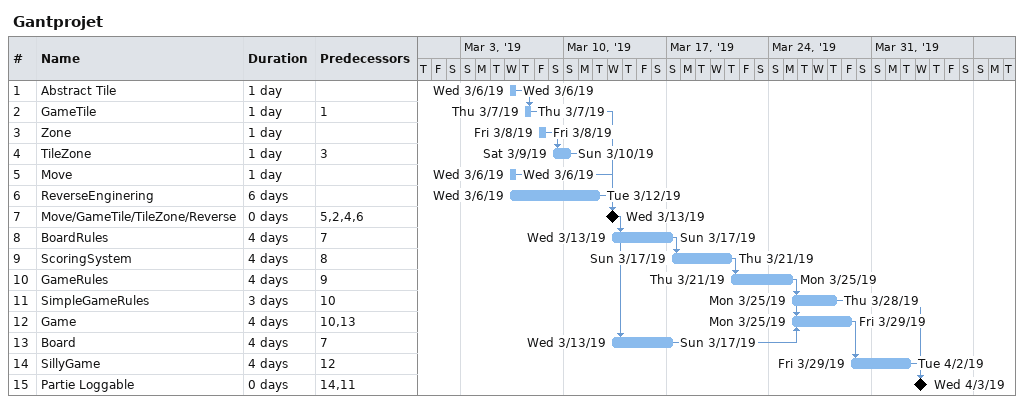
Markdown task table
Gantprojet

| ID | Task | Duration | Start | Finish | Predecessors |
|---|---|---|---|---|---|
| 1 | Abstract Tile | 1d | 2019-03-06 | 2019-03-06 |  |
| 2 | GameTile | 1d | 2019-03-07 | 2019-03-07 | 1 |
| 3 | Zone | 1d | 2019-03-08 | 2019-03-08 |  |
| 4 | TileZone | 1d | 2019-03-09 | 2019-03-10 | 3 |
| 5 | Move | 1d | 2019-03-06 | 2019-03-06 |  |
| 6 | ReverseEnginering | 6d | 2019-03-06 | 2019-03-12 |  |
| 7 | Move/GameTile/TileZone/Reverse | 0d | 2019-03-13 | 2019-03-13 | 5, 2, 4, 6 |
| 8 | BoardRules | 4d | 2019-03-13 | 2019-03-17 | 7 |
| 9 | ScoringSystem | 4d | 2019-03-17 | 2019-03-21 | 8 |
| 10 | GameRules | 4d | 2019-03-21 | 2019-03-25 | 9 |
| 11 | SimpleGameRules | 3d | 2019-03-25 | 2019-03-28 | 10 |
| 12 | Game | 4d | 2019-03-25 | 2019-03-29 | 10, 13 |
| 13 | Board | 4d | 2019-03-13 | 2019-03-17 | 7 |
| 14 | SillyGame | 4d | 2019-03-29 | 2019-04-02 | 12 |
| 15 | Partie Loggable | 0d | 2019-04-03 | 2019-04-03 | 14, 11 |
